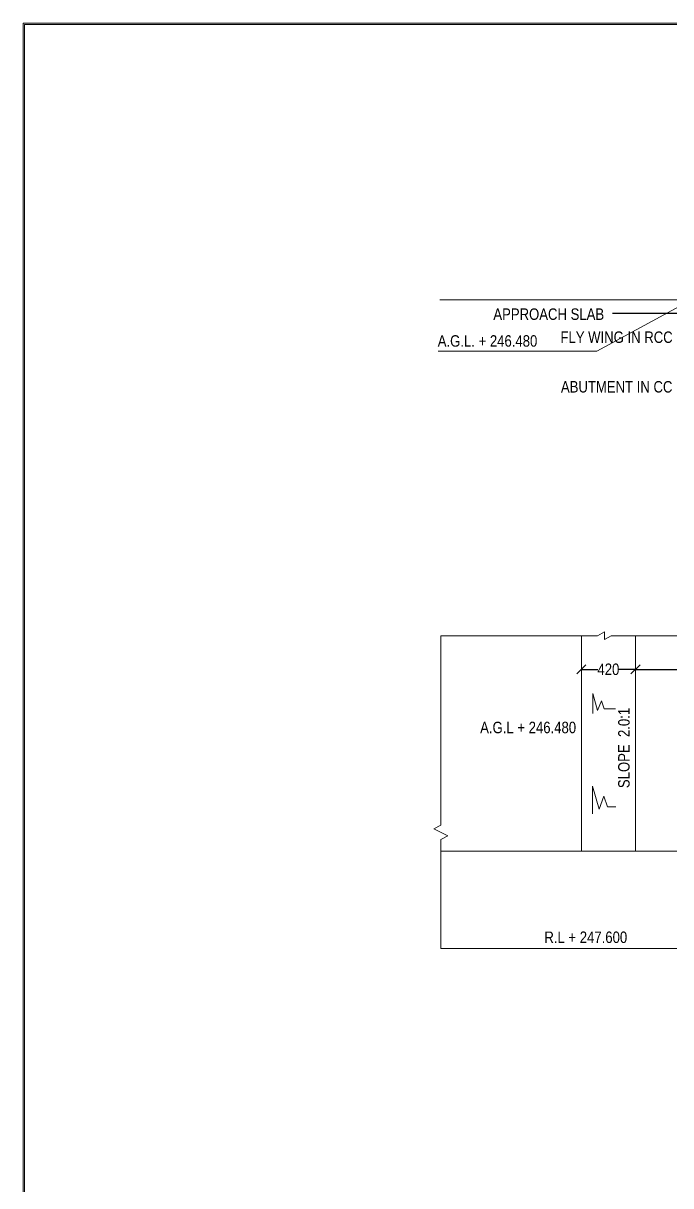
# Model space of a CAD drawing. Header units: millimetres. Extents: x 449734 to 511101, y -148614 to -102958.
# Drawn here: x 449734 to 463868, y -128325 to -102958 of the extents above; entities that cross this region are included whole.
import ezdxf

# ---------------------------------------------------------------- set-up
doc = ezdxf.new("R2010")
doc.units = ezdxf.units.MM
doc.header["$LTSCALE"] = 300
doc.header["$MEASUREMENT"] = 0
doc.layers.add('MAIN', color=7, linetype='Continuous')
doc.styles.add('ARIAL NARROW', font='ARIALN.TTF', dxfattribs={"height": 250})
doc.dimstyles.new('STANDARD$0', dxfattribs={"dimscale": 88.888889, "dimtxt": 0.02, "dimasz": 0.02, "dimexe": 0.05, "dimexo": 0.1, "dimgap": 0.002, "dimtad": 2, "dimdec": 0, "dimzin": 1, "dimdsep": 46, "dimtxsty": 'Standard', "dimcen": 0.09, "dimadec": 0, "dimazin": 0, "dimtfac": 1, "dimtdec": 4, "dimtofl": 0, "dimtmove": 0, "dimatfit": 3, "dimfxl": 1, "dimtolj": 1, "dimtzin": 1, "dimarcsym": 0})
doc.dimstyles.new('STANDARD$7', dxfattribs={"dimtxt": 2, "dimasz": 2, "dimexe": 1.25, "dimexo": 0.625, "dimtad": 1, "dimdec": 0, "dimlfac": 0.5, "dimdsep": 46, "dimtxsty": 'ARIAL NARROW', "dimcen": 2.5, "dimdle": 0.1, "dimse1": 1, "dimse2": 1, "dimadec": 0, "dimazin": 0, "dimtfac": 1, "dimtdec": 0, "dimtmove": 0, "dimatfit": 3, "dimfxl": 1, "dimtolj": 1, "dimtzin": 0, "dimarcsym": 0})

# ---------------------------------------------------------------- blocks, each defined once
blk = doc.blocks.new('_Oblique')
at = {"color": 0, "linetype": 'ByBlock', "lineweight": -2}
blk.add_line((-0.5, -0.5), (0.5, 0.5), dxfattribs=at)
blk = doc.blocks.new('*D37')
at = {"layer": 'Defpoints', "color": 0, "lineweight": 9, "transparency": 16777216}
for p in [(463098, -117056), (463098, -117056), (467598, -117056)]:
    blk.add_point(p, dxfattribs=at)
at = {"layer": 'MAIN', "color": 0, "lineweight": -2, "transparency": 16777216}
for p, q in [((463098, -117056), (465038, -117056)), ((467598, -117056), (465658, -117056))]:
    blk.add_line(p, q, dxfattribs=at)
at = {"layer": 'MAIN', "color": 0, "lineweight": -2, "transparency": 16777216, "xscale": 200, "yscale": 200, "zscale": 200, "rotation": 180}
blk.add_blockref('_Oblique', (463098, -117056), dxfattribs=at)
at = {"layer": 'MAIN', "color": 0, "lineweight": -2, "transparency": 16777216, "xscale": 200, "yscale": 200, "zscale": 200}
blk.add_blockref('_Oblique', (467598, -117056), dxfattribs=at)
at = {"layer": 'MAIN', "color": 0, "lineweight": 9, "transparency": 16777216, "insert": (465348, -117056), "char_height": 250, "attachment_point": 5, "style": 'ARIAL NARROW'}
blk.add_mtext('\\A1;4500', dxfattribs=at)
blk = doc.blocks.new('*D42')
at = {"layer": 'Defpoints', "color": 0, "lineweight": 9, "transparency": 16777216}
for p in [(461917, -117056), (463098, -117056), (463098, -117056)]:
    blk.add_point(p, dxfattribs=at)
at = {"layer": 'MAIN', "color": 0, "lineweight": -2, "transparency": 16777216}
for p, q in [((461917, -117056), (462277, -117056)), ((463098, -117056), (462738, -117056))]:
    blk.add_line(p, q, dxfattribs=at)
at = {"layer": 'MAIN', "color": 0, "lineweight": -2, "transparency": 16777216, "xscale": 200, "yscale": 200, "zscale": 200, "rotation": 180}
blk.add_blockref('_Oblique', (461917, -117056), dxfattribs=at)
at = {"layer": 'MAIN', "color": 0, "lineweight": -2, "transparency": 16777216, "xscale": 200, "yscale": 200, "zscale": 200}
blk.add_blockref('_Oblique', (463098, -117056), dxfattribs=at)
at = {"layer": 'MAIN', "color": 0, "lineweight": 9, "transparency": 16777216, "insert": (462507, -117056), "char_height": 250, "attachment_point": 5, "style": 'ARIAL NARROW'}
blk.add_mtext('\\A1;420', dxfattribs=at)

msp = doc.modelspace()

# ---------------------------------------------------------------- linework, layer by layer
at = {"color": 0, "linetype": 'ByBlock', "lineweight": 9}
msp.add_line((464324, -108990.4), (462251, -110110.4), dxfattribs=at)
for points in [[(449734.5, -102957.7), (511100.5, -102957.7), (511100.5, -148614.2), (449734.5, -148614.2)], [(449764.5, -102987.7), (511070.5, -102987.7), (511070.5, -148584.2), (449764.5, -148584.2)]]:
    msp.add_lwpolyline(points, close=True, dxfattribs=at)
at = {"layer": 'MAIN', "color": 0, "lineweight": 9}
for p, q in [((449764.5, -102987.7), (511070.5, -102987.7)), ((449764.5, -102987.7), (449764.5, -148584.2)), ((473471, -108990.4), (458828.5, -108990.4)), ((462251, -110110.4), (458791.6, -110110.4)), ((458846.9, -116325.2), (462269.2, -116325)), ((458846.9, -116325.2), (458846.9, -120456.3)), ((458847, -116325.2), (458847, -120456.3)), ((461920.2, -116323.4), (461920.1, -121020.8)), ((462269.2, -116325), (462419.2, -116236.4)), ((462419.2, -116236.4), (462419.2, -116401.5)), ((462419.2, -116401.5), (462569.2, -116325)), ((462569.2, -116325), (474649.8, -116325)), ((463098.2, -116324.9), (463098.1, -121022.3)), ((462163.7, -117582.1), (462272.2, -117955.7)), ((462163.7, -117582.1), (462163.8, -118021.8)), ((462272.2, -117955.7), (462352.5, -117744.4)), ((462352.5, -117744.4), (462412.5, -117919.5)), ((462412.5, -117919.5), (462661.7, -117918.3)), ((462158.6, -119606.6), (462303.3, -120104.8)), ((462162.3, -119619.1), (462162.3, -120205.4)), ((462303.3, -120104.8), (462410.3, -119823)), ((462410.3, -119823), (462490.3, -120056.5)), ((462490.3, -120056.5), (462671.4, -120055)), ((458695.3, -120533.6), (458847, -120456.3)), ((458998.7, -120688.2), (458695.3, -120533.6)), ((458998.7, -120688.4), (458846.9, -120765.7)), ((458846.9, -120765.7), (458846.9, -123147.5)), ((484853.4, -121021.7), (458846.9, -121022.3)), ((485245.4, -123147.5), (458846.9, -123147.5))]:
    msp.add_line(p, q, dxfattribs=at)
msp.add_arc((461591.4, -109914.9), 0.5, 270, 296.56505, dxfattribs=at)

# ---------------------------------------------------------------- texts
at = {"layer": 'MAIN', "color": 0, "lineweight": 9, "style": 'ARIAL NARROW'}
msp.add_text('A.G.L. + 246.480', height=250, dxfattribs=at).set_placement((458781.1, -110015.3))
for s, p in [('A.G.L + 246.480', (459707.6, -118449.7)), ('R.L + 247.600', (461109.8, -123027))]:
    msp.add_text(s, height=250, rotation=360, dxfattribs=at).set_placement(p)
at = {"layer": 'MAIN', "color": 0, "lineweight": 9, "char_height": 250, "style": 'ARIAL NARROW'}
for s, insert, attachment_point in [('APPROACH SLAB', (459995.3, -109307.4), 4), ('FLY WING IN RCC M20', (464546.4, -109810), 6), ('ABUTMENT IN CC M15', (464540.9, -110892.4), 6)]:
    msp.add_mtext(s, dxfattribs=dict(at, insert=insert, attachment_point=attachment_point))
at = {"layer": 'MAIN', "color": 0, "lineweight": 9, "insert": (462846.6, -119647.6), "char_height": 250, "attachment_point": 4, "rotation": 90, "style": 'ARIAL NARROW'}
msp.add_mtext('SLOPE  2.0:1', dxfattribs=at)

# ---------------------------------------------------------------- dimensions: what is measured, and where the dimension line sits
at = {"layer": 'MAIN', "color": 0, "lineweight": 9}
dim = msp.add_linear_dim(base=(463098.1, -117056.5), p1=(461916.8, -117056.5), p2=(463098.1, -117056.5), text='420', dimstyle='STANDARD$0', override={"dimscale": 1, "dimtxt": 250, "dimasz": 200, "dimexe": 0.18, "dimexo": 0.0625, "dimgap": 0.09, "dimtad": 0, "dimzin": 0, "dimtxsty": 'ARIAL NARROW', "dimblk1": 'Oblique', "dimblk2": 'Oblique', "dimsah": 1, "dimcen": 0.0851, "dimdle": 0.1, "dimse1": 1, "dimse2": 1, "dimtdec": 0, "dimtzin": 0}, dxfattribs=at)
dim.commit()
dim.dimension.update_dxf_attribs({"geometry": '*D42', "text_midpoint": (462507.4, -117056.5)})
dim = msp.add_linear_dim(base=(463098.2, -117056.5), p1=(467598.4, -117056.5), p2=(463098.2, -117056.5), angle=180, dimstyle='STANDARD$0', override={"dimscale": 1, "dimtxt": 250, "dimasz": 200, "dimexe": 0.18, "dimexo": 0.0625, "dimgap": 0.09, "dimtad": 0, "dimzin": 0, "dimtxsty": 'ARIAL NARROW', "dimblk1": 'Oblique', "dimblk2": 'Oblique', "dimsah": 1, "dimcen": 0.0851, "dimdle": 0.1, "dimse1": 1, "dimse2": 1, "dimtdec": 0, "dimtzin": 0}, dxfattribs=at)
dim.commit()
dim.dimension.update_dxf_attribs({"geometry": '*D37', "text_midpoint": (465348.3, -117056.5)})

# ---------------------------------------------------------------- leaders
msp.add_leader([(464253.9, -109293.1), (462597.8, -109293.2)], dimstyle='STANDARD$7', override={"dimtxt": 200, "dimasz": 200, "dimexe": 0.18, "dimexo": 0.0625, "dimgap": 0.09, "dimtad": 0, "dimtoh": 1, "dimlfac": 1, "dimzin": 0, "dimcen": 0.09, "dimtdec": 4, "dimtofl": 0}, dxfattribs=at)

doc.saveas('drawing.dxf')
